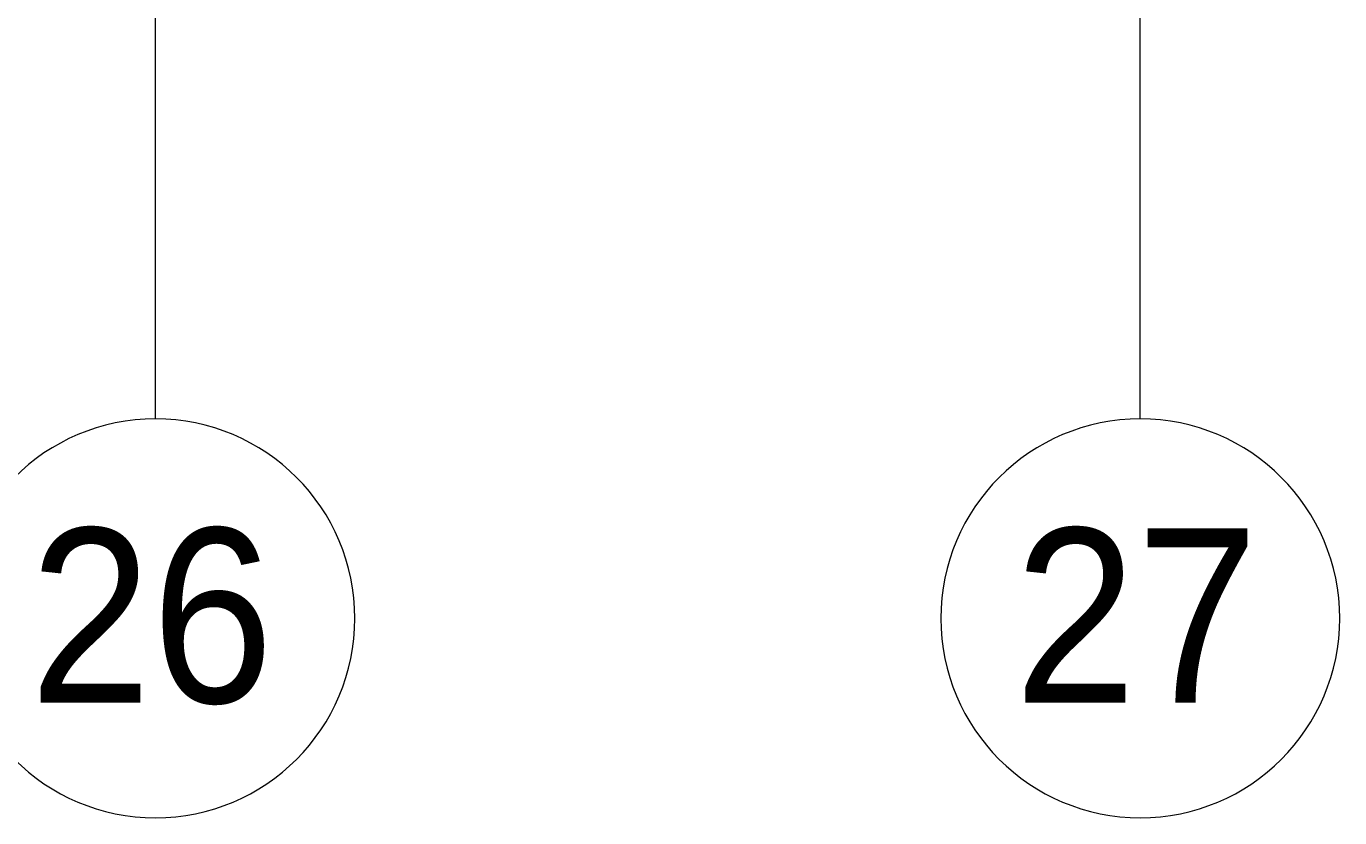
# Model space of a CAD drawing. Header units: millimetres. Extents: x -164500 to 426394, y -23753 to 102118.
# Drawn here: x 242914 to 248182, y 71033 to 74208 of the extents above; entities that cross this region are included whole.
import ezdxf

# ---------------------------------------------------------------- set-up
doc = ezdxf.new("R2010")
doc.units = ezdxf.units.MM
doc.layers.add('Оси', color=7, linetype='Continuous', lineweight=9)
doc.layers.add('Оси-1', color=7, linetype='Continuous', lineweight=20)
doc.styles.add('Arial', font='arial.ttf', dxfattribs={"width": 0.9, "height": 700})

# ---------------------------------------------------------------- blocks, each defined once
blk = doc.blocks.new('Ось сетки - D8-29747960-Объем проектирования 2 этажа')
at = {"layer": 'Оси-1'}
for start, end in [(360, 180), (180, 360)]:
    blk.add_arc((0, 0), 4, start, end, dxfattribs=at)
blk = doc.blocks.new('2floor')
at = {"layer": 'Оси'}
for p, q in [((243432.1, -1906.3), (243432.1, 3093.7)), ((247382.1, -1906.3), (247382.1, 3093.7))]:
    blk.add_line(p, q, dxfattribs=at)
at = {"layer": 'Оси-1', "xscale": 199.9999999999999, "yscale": 199.9999999999999, "zscale": 199.9999999999999}
for p in [(243432.1, -2706.3), (247382.1, -2706.3)]:
    blk.add_blockref('Ось сетки - D8-29747960-Объем проектирования 2 этажа', p, dxfattribs=at)
at = {"layer": 'Оси', "char_height": 700, "width": 1212.151, "attachment_point": 1, "style": 'Arial'}
for s, insert in [('26', (242926.9, -2345)), ('27', (246876.9, -2345))]:
    blk.add_mtext(s, dxfattribs=dict(at, insert=insert))

msp = doc.modelspace()

# ---------------------------------------------------------------- block references
msp.add_blockref('2floor', (0, 74539.358))

doc.saveas('drawing.dxf')
